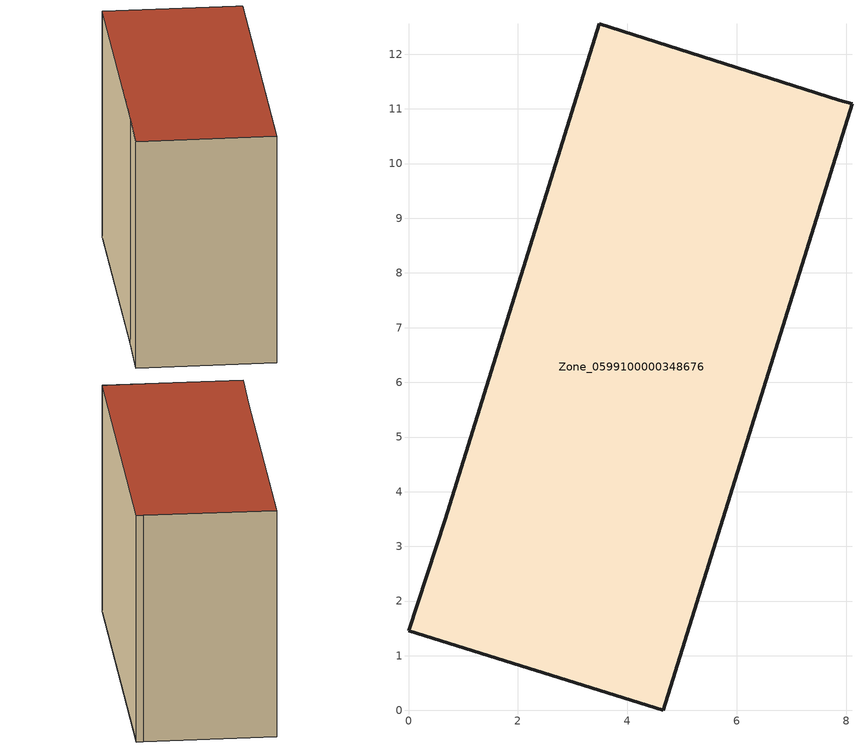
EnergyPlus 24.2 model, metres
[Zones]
Zone_0599100000348676
 floor ground (C_G): 3.49,12.56 7.88,11.16 8.11,11.09 4.66,0 0,1.46 0.67,3.5 z0
 wall outside (C_F): 0,1.46 4.66,0 8.11,11.09 7.88,11.16 3.49,12.56 0.67,3.5 0,1.46 z0:8.46
 roof outside (C_R): 7.88,11.16 3.49,12.56 0.67,3.5 0,1.46 4.66,0 8.11,11.09 z8.46
[BUILDING]
Pand.0599100000348676: North Axis=0; Terrain=City; Loads Convergence Tolerance Value=0.04; Temperature Convergence Tolerance Value=0.4; Solar Distribution=FullExterior; Maximum Number of Warmup Days=25; Minimum Number of Warmup Days=1
[Site:Location]
Rotterdam.The.Hague.AP_ZH_NLD Design_Conditions: Latitude=51.96; Longitude=4.45; Time Zone=1; Elevation=-4.5
[SITE:GROUNDTEMPERATURE:BUILDINGSURFACE]
18, 18, 18, 18, 18, 18, 18, 18, 18, 18, 18, 18
[MATERIAL] Thermal Absorptance=0.9; Solar Absorptance=0.7; Visible Absorptance=0.7
Name | Roughness | Thickness | Conductivity | Density | Specific Heat
G.TI.1992-2005 | MediumSmooth | 0.15 | 0.06 | 540 | 1210
F.TI.1992-2005 | Rough | 0.3 | 0.12 | 1920 | 840
R.TI.1992-2005 | MediumRough | 0.2 | 0.08 | 1500 | 1000
[CONSTRUCTION]
C_G: G.TI.1992-2005
C_F: F.TI.1992-2005
C_R: R.TI.1992-2005
[ZONE]
Zone_0599100000348676: Type=1; Multiplier=1; Ceiling Height=Autocalculate; Volume=Autocalculate; Floor Area=autocalculate; Part of Total Floor Area=Yes
[ZONEINFILTRATION:DESIGNFLOWRATE]
Infil_Zone_0599100000348676: Zone or ZoneList or Space or SpaceList=Zone_0599100000348676; Schedule=AlwaysOn; Design Flow Rate Calculation Method=Flow/Area; Flow Rate per Floor Area=0.0015; Constant Term Coefficient=1; Temperature Term Coefficient=0; Velocity Term Coefficient=0; Velocity Squared Term Coefficient=0
[HVACTEMPLATE:ZONE:IDEALLOADSAIRSYSTEM]
Zone_0599100000348676: Maximum Heating Supply Air Temperature=50; Minimum Cooling Supply Air Temperature=13; Maximum Heating Supply Air Humidity Ratio=0.0156; Minimum Cooling Supply Air Humidity Ratio=0.0077; Heating Limit=NoLimit; Cooling Limit=NoLimit; Dehumidification Control Type=ConstantSensibleHeatRatio; Cooling Sensible Heat Ratio=0.7; Dehumidification Setpoint=60; Humidification Control Type=None; Humidification Setpoint=30; Outdoor Air Method=None; Outdoor Air Flow Rate per Person=0.00944; Outdoor Air Flow Rate per Zone Floor Area=0; Outdoor Air Flow Rate per Zone=0; Demand Controlled Ventilation Type=None; Outdoor Air Economizer Type=NoEconomizer; Heat Recovery Type=None; Sensible Heat Recovery Effectiveness=0.7; Latent Heat Recovery Effectiveness=0.65
[ZONECONTROL:THERMOSTAT]
ThermostatControl_Zone_0599100000348676: Zone or ZoneList=Zone_0599100000348676; Control Type Schedule=DualSetpointControlType; Control 1=Thermostat_Zone_0599100000348676; Temperature Difference Between Cutout And Setpoint=0
[THERMOSTATSETPOINT:DUALSETPOINT]
Thermostat_Zone_0599100000348676: Heating Setpoint Temperature Schedule=HeatingSetpoint_Zone_0599100000348676; Cooling Setpoint Temperature Schedule=CoolingSetpoint_Zone_0599100000348676
[SCHEDULE:COMPACT]
HeatingSetpoint_Zone_0599100000348676: Through: 12/31, For: AllDays, Until: 24:00, 21
CoolingSetpoint_Zone_0599100000348676: Through: 12/31, For: AllDays, Until: 24:00, 24
DualSetpointControlType: Through: 12/31, For: AllDays, Until: 24:00, 4
AlwaysOn: Through: 12/31, For: AllDays, Until: 24:00, 1
